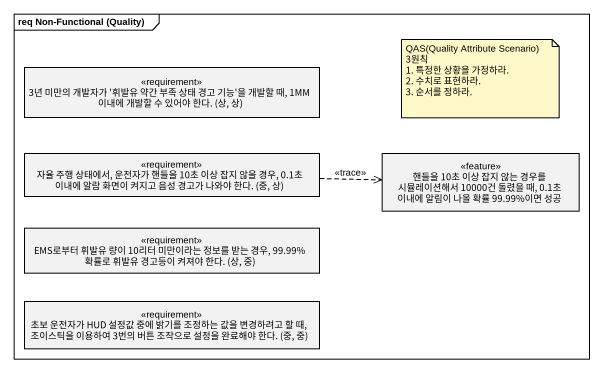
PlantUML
@startuml
mainframe req Non-Functional (Quality)
hide circle
hide empty members
class "3년 미만의 개발자가 '휘발유 약간 부족 상태 경고 기능'을 개발할 때, 1MM 이내에 개발할 수 있어야 한다. (상, 상)" as r3년_미만의_개발자가_휘발유_약간_부족_상태_경고 <<requirement>>
class "자율 주행 상태에서, 운전자가 핸들을 10초 이상 잡지 않을 경우, 0.1초 이내에 알람 화면이 켜지고 음성 경고가 나와야 한다. (중, 상)" as 자율_주행_상태에서_운전자가_핸들을_10초_이상 <<requirement>>
class "핸들을 10초 이상 잡지 않는 경우를 시뮬레이션해서 10000건 돌렸을 때, 0.1초 이내에 알림이 나올 확률 99.99%이면 성공" as 핸들을_10초_이상_잡지_않는_경우를 <<feature>>
class "EMS로부터 휘발유 량이 10리터 미만이라는 정보를 받는 경우, 99.99% 확률로 휘발유 경고등이 켜져야 한다. (상, 중)" as EMS로부터_휘발유_량이_10리터_미만이라는 <<requirement>>
class "초보 운전자가 HUD 설정값 중에 밝기를 조정하는 값을 변경하려고 할 때, 조이스틱을 이용하여 3번의 버튼 조작으로 설정을 완료해야 한다. (중, 중)" as 초보_운전자가_HUD_설정값_중에_밝기를_조정하는 <<requirement>>
자율_주행_상태에서_운전자가_핸들을_10초_이상 .right.> 핸들을_10초_이상_잡지_않는_경우를 : <<trace>>
note as N1
  QAS(Quality Attribute Scenario) 3원칙
  1. 특정한 상황을 가정하라.
  2. 수치로 표현하라.
  3. 순서를 정하라.
end note
@enduml
